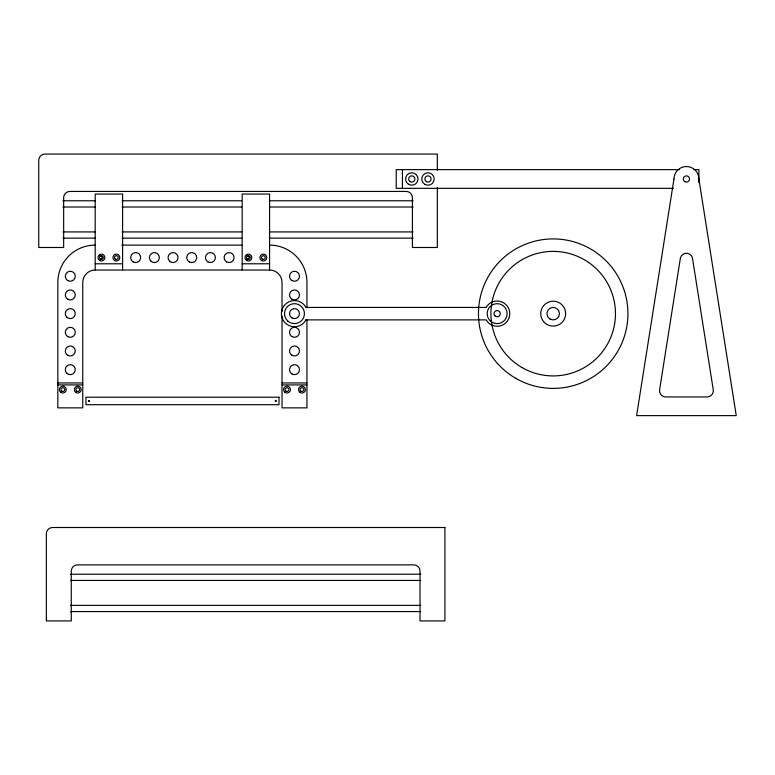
<?xml version="1.0" encoding="UTF-8"?>
<svg xmlns="http://www.w3.org/2000/svg" width="775" height="775" viewBox="0 0 775 775"><rect width="100%" height="100%" fill="white"/><g stroke="black" fill="none" stroke-linecap="round" stroke-linejoin="round"><path stroke-width="1.16" d="M679.52 169.638L396.219 169.638L396.219 188.325L673.475 188.325M694.042 169.638L698.885 169.638L698.885 182.483M62.911 200.783L95.519 200.783M122.092 200.783L241.655 200.783M269.438 200.783L413.162 200.783M62.911 207.012L95.519 207.012M122.092 207.012L241.655 207.012M269.438 207.012L413.162 207.012M62.911 231.919L95.519 231.919M122.092 231.919L241.655 231.919M269.438 231.919L413.162 231.919M62.911 238.148L95.519 238.148M122.092 238.148L241.655 238.148M269.438 238.148L413.162 238.148M121.84 245.113L241.722 245.113M95.199 263.791L122.605 263.791M242.178 263.791L269.574 263.791M95.199 245.113A37.365 37.365 0 0 0 57.834 282.478L57.834 407.863L82.751 407.863L82.751 282.478A12.458 12.458 0 0 1 95.199 270.02L269.574 270.02A12.458 12.458 0 0 1 282.032 282.478L282.032 311.405M57.834 382.957L82.751 382.957M282.032 382.957L306.939 382.957M57.834 384.923L82.751 384.923M282.032 384.923L306.939 384.923M70.506 574.217L420.767 574.217M70.506 580.446L420.767 580.446M70.506 605.362L420.767 605.362M70.506 611.582L420.767 611.582M437.323 170.219L437.323 154.07L44.979 154.07A6.229 6.229 0 0 0 38.75 160.299L38.75 247.487L63.657 247.487L63.657 197.664A6.229 6.229 0 0 1 69.886 191.435L406.187 191.435A6.229 6.229 0 0 1 412.407 197.664L412.407 247.487L437.323 247.487L437.323 187.608M402.448 169.638L402.448 188.325M306.939 307.791L306.939 282.478A37.365 37.365 0 0 0 269.574 245.113M306.939 319.843L306.939 407.863L282.032 407.863L282.032 316.229M269.574 270.02L269.574 194.041L242.178 194.041L242.178 270.02M122.605 270.02L122.605 194.041L95.199 194.041L95.199 270.02M246.673 255.76A1.87 1.87 0 0 1 249.027 257.562A1.87 1.87 0 0 1 246.673 259.373M99.704 255.76A1.87 1.87 0 0 1 102.038 257.319A1.87 1.87 0 0 1 100.188 259.431M88.457 400.811C89.222 403.184 90.307 399.125 88.457 400.811M275.29 400.811C276.055 403.184 277.14 399.125 275.29 400.811M673.969 178.986L636.604 415.632L736.25 415.632L698.885 178.986A12.458 12.458 0 0 0 686.427 166.528A12.458 12.458 0 0 0 673.969 178.986M680.353 258.375L659.612 389.757A6.229 6.229 0 0 0 665.764 396.955L707.1 396.955A6.229 6.229 0 0 0 713.252 389.757L692.501 258.375A6.152 6.152 0 0 0 680.353 258.375M305.854 319.881L304.769 321.722A13.078 13.078 0 0 1 285.539 323.204A13.078 13.078 0 0 1 285.743 303.916A13.078 13.078 0 0 1 304.933 305.796L305.844 307.423L486.283 307.423L487.243 305.825A12.623 12.623 0 0 1 505.813 304.468A12.623 12.623 0 0 1 505.542 323.088A12.623 12.623 0 0 1 487.02 321.189L486.283 319.881L305.854 319.881M279 397.226L85.948 397.226L85.948 404.705L279 404.705L279 397.226M444.918 527.513L52.574 527.513A6.229 6.229 0 0 0 46.345 533.743L46.345 620.93L71.261 620.93L71.261 571.107A6.229 6.229 0 0 1 77.49 564.878L413.782 564.878A6.229 6.229 0 0 1 420.011 571.107L420.011 620.93L444.918 620.93L444.918 527.513M287.69 320.947A9.968 9.968 0 0 0 304.188 315.88A9.968 9.968 0 0 0 291.545 304.129A9.968 9.968 0 0 0 287.69 320.947M490.352 320.947A9.968 9.968 0 0 0 506.86 315.88A9.968 9.968 0 0 0 494.227 304.129A9.968 9.968 0 0 0 490.352 320.947M408.357 184.179A6.229 6.229 0 0 0 418.006 179.354A6.229 6.229 0 0 0 409.006 173.416A6.229 6.229 0 0 0 408.357 184.179M424.865 184.373A6.229 6.229 0 0 0 434.203 178.986A6.229 6.229 0 0 0 424.865 173.59A6.229 6.229 0 0 0 424.865 184.373M684.868 181.679A3.11 3.11 0 0 0 689.547 178.986A3.11 3.11 0 0 0 684.868 176.283A3.11 3.11 0 0 0 684.868 181.679M410.004 181.534A3.11 3.11 0 0 0 414.887 179.257A3.11 3.11 0 0 0 410.469 176.157A3.11 3.11 0 0 0 410.004 181.534M426.424 181.679A3.11 3.11 0 0 0 431.094 178.986A3.11 3.11 0 0 0 426.424 176.283A3.11 3.11 0 0 0 426.424 181.679M76.58 391.036A1.87 1.87 0 0 0 79.612 389.893A1.87 1.87 0 0 0 77.103 387.849A1.87 1.87 0 0 0 76.58 391.036M60.867 392.402A3.429 3.429 0 0 0 66.233 389.873A3.429 3.429 0 0 0 61.361 386.493A3.429 3.429 0 0 0 60.867 392.402M75.718 392.334A3.429 3.429 0 0 0 81.162 389.99A3.429 3.429 0 0 0 76.405 386.444A3.429 3.429 0 0 0 75.718 392.334M61.632 391.036A1.87 1.87 0 0 0 64.664 389.893A1.87 1.87 0 0 0 62.155 387.849A1.87 1.87 0 0 0 61.632 391.036M300.778 391.036A1.87 1.87 0 0 0 303.81 389.893A1.87 1.87 0 0 0 301.291 387.849A1.87 1.87 0 0 0 300.778 391.036M285.064 392.402A3.429 3.429 0 0 0 290.431 389.873A3.429 3.429 0 0 0 285.549 386.493A3.429 3.429 0 0 0 285.064 392.402M299.915 392.334A3.429 3.429 0 0 0 305.36 389.99A3.429 3.429 0 0 0 300.603 386.444A3.429 3.429 0 0 0 299.915 392.334M285.83 391.036A1.87 1.87 0 0 0 288.862 389.893A1.87 1.87 0 0 0 286.353 387.849A1.87 1.87 0 0 0 285.83 391.036M67.008 373.405A4.979 4.979 0 0 0 75.175 370.634A4.979 4.979 0 0 0 68.694 364.948A4.979 4.979 0 0 0 67.008 373.405M67.803 355.299A4.979 4.979 0 0 0 75.272 350.978A4.979 4.979 0 0 0 67.803 346.667A4.979 4.979 0 0 0 67.803 355.299M67.803 336.612A4.979 4.979 0 0 0 75.272 332.301A4.979 4.979 0 0 0 67.803 327.98A4.979 4.979 0 0 0 67.803 336.612M66.766 317.14A4.979 4.979 0 0 0 75.107 314.902A4.979 4.979 0 0 0 69.004 308.799A4.979 4.979 0 0 0 66.766 317.14M67.803 299.247A4.979 4.979 0 0 0 75.272 294.926A4.979 4.979 0 0 0 67.803 290.615A4.979 4.979 0 0 0 67.803 299.247M67.803 280.56A4.979 4.979 0 0 0 75.272 276.249A4.979 4.979 0 0 0 67.803 271.938A4.979 4.979 0 0 0 67.803 280.56M292.001 373.976A4.979 4.979 0 0 0 299.47 369.665A4.979 4.979 0 0 0 292.001 365.345A4.979 4.979 0 0 0 292.001 373.976M292.001 355.299A4.979 4.979 0 0 0 299.47 350.978A4.979 4.979 0 0 0 292.001 346.667A4.979 4.979 0 0 0 292.001 355.299M292.001 336.612A4.979 4.979 0 0 0 299.47 332.301A4.979 4.979 0 0 0 292.001 327.98A4.979 4.979 0 0 0 292.001 336.612M292.001 317.924A4.979 4.979 0 0 0 299.47 313.613A4.979 4.979 0 0 0 292.001 309.302A4.979 4.979 0 0 0 292.001 317.924M292.001 299.247A4.979 4.979 0 0 0 299.47 294.926A4.979 4.979 0 0 0 292.001 290.615A4.979 4.979 0 0 0 292.001 299.247M292.001 280.56A4.979 4.979 0 0 0 299.47 276.249A4.979 4.979 0 0 0 292.001 271.938A4.979 4.979 0 0 0 292.001 280.56M170.161 261.63A4.979 4.979 0 0 0 178.008 258.036A4.979 4.979 0 0 0 170.975 253.037A4.979 4.979 0 0 0 170.161 261.63M150.999 261.243A4.979 4.979 0 0 0 159.233 258.637A4.979 4.979 0 0 0 152.869 252.815A4.979 4.979 0 0 0 150.999 261.243M133.193 261.882A4.979 4.979 0 0 0 140.662 257.562A4.979 4.979 0 0 0 133.193 253.251A4.979 4.979 0 0 0 133.193 261.882M189.236 261.882A4.979 4.979 0 0 0 196.714 257.562A4.979 4.979 0 0 0 189.236 253.251A4.979 4.979 0 0 0 189.236 261.882M207.923 261.882A4.979 4.979 0 0 0 215.392 257.562A4.979 4.979 0 0 0 207.923 253.251A4.979 4.979 0 0 0 207.923 261.882M226.61 261.882A4.979 4.979 0 0 0 234.079 257.562A4.979 4.979 0 0 0 226.61 253.251A4.979 4.979 0 0 0 226.61 261.882M246.692 260.536A3.429 3.429 0 0 0 251.827 257.562A3.429 3.429 0 0 0 246.692 254.597A3.429 3.429 0 0 0 246.692 260.536M261.64 260.536A3.429 3.429 0 0 0 266.774 257.562A3.429 3.429 0 0 0 261.64 254.597A3.429 3.429 0 0 0 261.64 260.536M247.467 259.179A1.87 1.87 0 0 0 250.267 257.562A1.87 1.87 0 0 0 247.467 255.944A1.87 1.87 0 0 0 247.467 259.179M262.415 259.179A1.87 1.87 0 0 0 265.215 257.562A1.87 1.87 0 0 0 262.415 255.944A1.87 1.87 0 0 0 262.415 259.179M99.713 260.536A3.429 3.429 0 0 0 104.858 257.562A3.429 3.429 0 0 0 99.713 254.597A3.429 3.429 0 0 0 99.713 260.536M114.661 260.536A3.429 3.429 0 0 0 119.805 257.562A3.429 3.429 0 0 0 114.661 254.597A3.429 3.429 0 0 0 114.661 260.536M100.498 259.179A1.87 1.87 0 0 0 103.298 257.562A1.87 1.87 0 0 0 100.498 255.944A1.87 1.87 0 0 0 100.498 259.179M115.446 259.179A1.87 1.87 0 0 0 118.246 257.562A1.87 1.87 0 0 0 115.446 255.944A1.87 1.87 0 0 0 115.446 259.179M515.83 378.374A74.729 74.729 0 0 0 627.924 313.652A74.729 74.729 0 0 0 515.83 248.93A74.729 74.729 0 0 0 515.83 378.374M522.059 367.582A62.281 62.281 0 0 0 615.466 313.652A62.281 62.281 0 0 0 522.059 259.722A62.281 62.281 0 0 0 522.059 367.582M550.076 319.048A6.229 6.229 0 0 0 559.424 313.652A6.229 6.229 0 0 0 550.076 308.256A6.229 6.229 0 0 0 550.076 319.048M495.244 316.123A3.11 3.11 0 0 0 500.233 314.059A3.11 3.11 0 0 0 495.952 310.775A3.11 3.11 0 0 0 495.244 316.123M546.966 324.434A12.458 12.458 0 0 0 565.653 313.652A12.458 12.458 0 0 0 546.966 302.86A12.458 12.458 0 0 0 546.966 324.434"/></g></svg>
